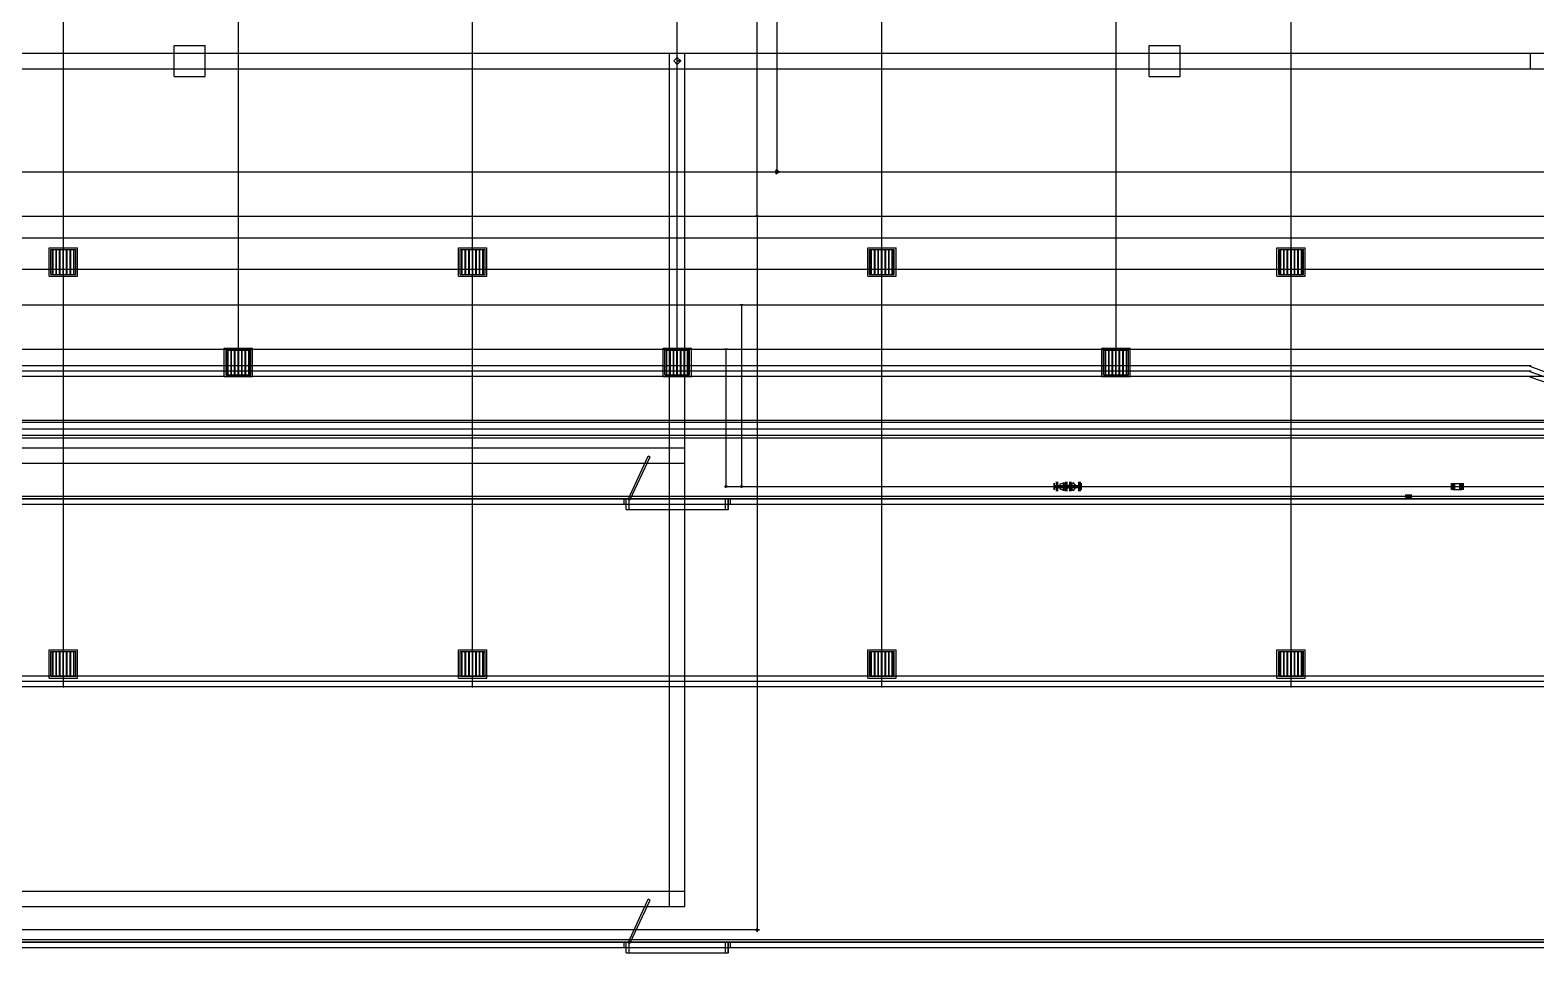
# Model space of a CAD drawing. Header units: millimetres. Extents: x -377000 to -138920, y -238120 to -178478.
# Drawn here: x -272600 to -238628, y -238120 to -217304 of the extents above; entities that cross this region are included whole.
import ezdxf

# ---------------------------------------------------------------- set-up
doc = ezdxf.new("R2010")
doc.units = ezdxf.units.MM

msp = doc.modelspace()

# ---------------------------------------------------------------- linework, layer by layer
at = {"layer": 'electrical'}
for p, q in [((-271849.41, -232120), (-271849.41, -204400)), ((-262616.47, -232120), (-262616.47, -204400)), ((-253383.53, -232120), (-253383.53, -204400)), ((-244150.59, -232120), (-244150.59, -204400)), ((-267900, -225120), (-267900, -211200)), ((-258000, -225120), (-258000, -211200)), ((-248100, -225120), (-248100, -211200)), ((-238750, -224880), (-277250, -224880)), ((-238754.56, -224892.17), (-238747.72, -224873.91)), ((-238747.72, -224873.91), (-238754.56, -224892.17)), ((-230954.56, -227812.17), (-238754.56, -224892.17)), ((-238750, -224891.26), (-238750, -224868.74)), ((-238750, -224868.74), (-238750, -224880)), ((-238750, -224880), (-238750, -224891.26)), ((-238750, -224880), (-238735.96, -224880)), ((-238735.96, -224880), (-238750, -224880)), ((-238747.72, -224873.91), (-238747.72, -224873.91)), ((-230950, -225120), (-277800, -225120)), ((-238750, -225000), (-277250, -225000)), ((-238750, -225120), (-277250, -225120)), ((-267892.21, -225120), (-267907.79, -225120)), ((-267907.79, -225120), (-267900, -225120)), ((-267900, -225120), (-267892.21, -225120)), ((-257992.21, -225120), (-258007.79, -225120)), ((-258007.79, -225120), (-258000, -225120)), ((-258000, -225120), (-257992.21, -225120)), ((-248092.21, -225120), (-248107.79, -225120)), ((-248107.79, -225120), (-248100, -225120)), ((-248100, -225120), (-248092.21, -225120)), ((-238754.39, -225012.24), (-238747.8, -224993.88)), ((-238747.8, -224993.88), (-238754.39, -225012.24)), ((-230954.39, -227812.24), (-238754.39, -225012.24)), ((-238754.22, -225132.29), (-238747.89, -225113.85)), ((-238747.89, -225113.85), (-238754.22, -225132.29)), ((-230954.22, -227812.29), (-238754.22, -225132.29)), ((-238750, -225011.26), (-238750, -224988.74)), ((-238750, -224988.74), (-238750, -225000)), ((-238750, -225000), (-238750, -225011.26)), ((-238750, -225000), (-238735.96, -225000)), ((-238735.96, -225000), (-238750, -225000)), ((-238750, -225131.26), (-238750, -225108.74)), ((-238750, -225108.74), (-238750, -225120)), ((-238750, -225120), (-238750, -225131.26)), ((-238750, -225120), (-238735.96, -225120)), ((-238735.96, -225120), (-238750, -225120)), ((-238747.89, -225113.85), (-238747.89, -225113.85)), ((-238747.8, -224993.88), (-238747.8, -224993.88)), ((-377000, -226100), (-139000, -226100)), ((-377000, -226100), (-139000, -226100)), ((-377000, -226150), (-139000, -226150)), ((-377000, -226150), (-139000, -226150)), ((-139000, -226450), (-377000, -226450)), ((-139000, -226450), (-377000, -226450)), ((-377000, -226500), (-139000, -226500)), ((-377000, -226500), (-139000, -226500)), ((-282000, -226300), (-139000, -226300)), ((-282000, -226300), (-139000, -226300)), ((-274500, -227820), (-230950, -227820)), ((-241565, -227850), (-241565, -227790)), ((-241565, -227790), (-241435, -227790)), ((-241565, -227850), (-241435, -227850)), ((-241491, -227820), (-241504.5, -227812.21)), ((-241504.5, -227812.21), (-241504.5, -227827.79)), ((-241504.5, -227827.79), (-241491, -227820)), ((-241500, -227827.79), (-241500, -227812.21)), ((-241500, -227812.21), (-241500, -227820)), ((-241500, -227820), (-230950, -227820)), ((-241500, -227820), (-241500, -227827.79)), ((-241500, -227820), (-241490.28, -227820)), ((-241490.28, -227820), (-241500, -227820)), ((-241435, -227850), (-241435, -227790)), ((-181700, -231880), (-334300, -231880)), ((-181700, -232000), (-334300, -232000)), ((-149450, -232120), (-336480, -232120)), ((-181700, -232120), (-334300, -232120)), ((-271841.62, -232120), (-271857.21, -232120)), ((-271857.21, -232120), (-271849.41, -232120)), ((-271849.41, -232120), (-271841.62, -232120)), ((-262608.68, -232120), (-262624.26, -232120)), ((-262624.26, -232120), (-262616.47, -232120)), ((-262616.47, -232120), (-262608.68, -232120)), ((-253375.74, -232120), (-253391.32, -232120)), ((-253391.32, -232120), (-253383.53, -232120)), ((-253383.53, -232120), (-253375.74, -232120)), ((-244142.79, -232120), (-244158.38, -232120)), ((-244158.38, -232120), (-244150.59, -232120)), ((-244150.59, -232120), (-244142.79, -232120)), ((-323400, -237820), (-149450, -237820))]:
    msp.add_line(p, q, dxfattribs=at)
at = {"layer": 'hvac'}
for p, q in [((-269350, -218350), (-269350, -217650)), ((-269350, -217650), (-268650, -217650)), ((-268650, -218350), (-268650, -217650)), ((-247350, -218350), (-247350, -217650)), ((-247350, -217650), (-246650, -217650)), ((-246650, -218350), (-246650, -217650)), ((-334300, -217825), (-181700, -217825)), ((-277250, -217825), (-238750, -217825)), ((-258175, -237075), (-258175, -217825)), ((-258175, -217825), (-257825, -217825)), ((-258175, -227075), (-258175, -217825)), ((-258175, -217825), (-257825, -217825)), ((-257825, -237075), (-257825, -217825)), ((-257825, -227075), (-257825, -217825)), ((-238750, -218175), (-238750, -217825)), ((-334300, -218175), (-181700, -218175)), ((-277250, -218175), (-238750, -218175)), ((-269350, -218350), (-268650, -218350)), ((-247350, -218350), (-246650, -218350)), ((-284375, -226725), (-257825, -226725)), ((-257825, -227075), (-257825, -226725)), ((-284375, -227075), (-257825, -227075)), ((-258175, -227075), (-257825, -227075)), ((-365875, -236725), (-257825, -236725)), ((-257825, -237075), (-257825, -236725)), ((-365875, -237075), (-257825, -237075)), ((-258175, -237075), (-257825, -237075))]:
    msp.add_line(p, q, dxfattribs=at)
at = {"layer": 'interiors'}
for p, q in [((-259110.39, -227890.49), (-258653.96, -226911.68)), ((-259069.61, -227909.51), (-258613.18, -226930.7)), ((-258613.18, -226930.7), (-258653.96, -226911.68)), ((-230620, -227880), (-285380, -227880)), ((-259200, -227880), (-285380, -227880)), ((-285375, -227875), (-230625, -227875)), ((-259200, -228000), (-259200, -227880)), ((-259200, -227880), (-256800, -227880)), ((-259155, -228120), (-259155, -227880)), ((-259155, -227880), (-259085, -227880)), ((-259150, -228120), (-259150, -227880)), ((-259150, -227880), (-256850, -227880)), ((-259069.61, -227909.51), (-259110.39, -227890.49)), ((-259085, -228120), (-259085, -227880)), ((-256915, -228120), (-256915, -227880)), ((-256915, -227880), (-256845, -227880)), ((-256850, -228120), (-256850, -227880)), ((-256845, -228120), (-256845, -227880)), ((-256800, -228000), (-256800, -227880)), ((-230620, -227880), (-256800, -227880)), ((-285500, -228000), (-259200, -228000)), ((-285500, -228000), (-230500, -228000)), ((-259200, -228000), (-256800, -228000)), ((-259155, -228120), (-259085, -228120)), ((-259150, -228120), (-256850, -228120)), ((-256915, -228120), (-256845, -228120)), ((-256800, -228000), (-230500, -228000)), ((-259110.39, -237890.49), (-258653.96, -236911.68)), ((-259069.61, -237909.51), (-258613.18, -236930.7)), ((-258613.18, -236930.7), (-258653.96, -236911.68)), ((-367000, -238000), (-259200, -238000)), ((-367000, -238000), (-149000, -238000)), ((-149120, -237880), (-366880, -237880)), ((-259200, -237880), (-366880, -237880)), ((-366875, -237875), (-149125, -237875)), ((-259200, -238000), (-259200, -237880)), ((-259200, -237880), (-256800, -237880)), ((-259200, -238000), (-256800, -238000)), ((-259155, -238120), (-259155, -237880)), ((-259155, -237880), (-259085, -237880)), ((-259155, -238120), (-259085, -238120)), ((-259150, -238120), (-259150, -237880)), ((-259150, -237880), (-256850, -237880)), ((-259150, -238120), (-256850, -238120)), ((-259069.61, -237909.51), (-259110.39, -237890.49)), ((-259085, -238120), (-259085, -237880)), ((-256915, -238120), (-256915, -237880)), ((-256915, -237880), (-256845, -237880)), ((-256915, -238120), (-256845, -238120)), ((-256850, -238120), (-256850, -237880)), ((-256845, -238120), (-256845, -237880)), ((-256800, -238000), (-256800, -237880)), ((-149120, -237880), (-256800, -237880)), ((-256800, -238000), (-149000, -238000))]:
    msp.add_line(p, q, dxfattribs=at)
at = {"layer": 'lighting'}
for p, q in [((-272169.41, -222853.33), (-272169.41, -222213.33)), ((-272169.41, -222213.33), (-271529.41, -222213.33)), ((-272129.41, -222813.33), (-272129.41, -222253.33)), ((-272129.41, -222253.33), (-271569.41, -222253.33)), ((-272095.41, -222803.33), (-272095.41, -222263.33)), ((-272095.41, -222263.33), (-272083.41, -222263.33)), ((-272083.41, -222803.33), (-272083.41, -222263.33)), ((-272015.41, -222803.33), (-272015.41, -222263.33)), ((-272015.41, -222263.33), (-272003.41, -222263.33)), ((-272003.41, -222803.33), (-272003.41, -222263.33)), ((-271935.41, -222803.33), (-271935.41, -222263.33)), ((-271935.41, -222263.33), (-271923.41, -222263.33)), ((-271923.41, -222803.33), (-271923.41, -222263.33)), ((-271855.41, -222803.33), (-271855.41, -222263.33)), ((-271855.41, -222263.33), (-271843.41, -222263.33)), ((-271843.41, -222803.33), (-271843.41, -222263.33)), ((-271775.41, -222803.33), (-271775.41, -222263.33)), ((-271775.41, -222263.33), (-271763.41, -222263.33)), ((-271763.41, -222803.33), (-271763.41, -222263.33)), ((-271695.41, -222803.33), (-271695.41, -222263.33)), ((-271695.41, -222263.33), (-271683.41, -222263.33)), ((-271683.41, -222803.33), (-271683.41, -222263.33)), ((-271615.41, -222803.33), (-271615.41, -222263.33)), ((-271615.41, -222263.33), (-271603.41, -222263.33)), ((-271603.41, -222803.33), (-271603.41, -222263.33)), ((-271569.41, -222813.33), (-271569.41, -222253.33)), ((-271529.41, -222853.33), (-271529.41, -222213.33)), ((-262936.47, -222853.33), (-262936.47, -222213.33)), ((-262936.47, -222213.33), (-262296.47, -222213.33)), ((-262896.47, -222813.33), (-262896.47, -222253.33)), ((-262896.47, -222253.33), (-262336.47, -222253.33)), ((-262862.47, -222803.33), (-262862.47, -222263.33)), ((-262862.47, -222263.33), (-262850.47, -222263.33)), ((-262850.47, -222803.33), (-262850.47, -222263.33)), ((-262782.47, -222803.33), (-262782.47, -222263.33)), ((-262782.47, -222263.33), (-262770.47, -222263.33)), ((-262770.47, -222803.33), (-262770.47, -222263.33)), ((-262702.47, -222803.33), (-262702.47, -222263.33)), ((-262702.47, -222263.33), (-262690.47, -222263.33)), ((-262690.47, -222803.33), (-262690.47, -222263.33)), ((-262622.47, -222803.33), (-262622.47, -222263.33)), ((-262622.47, -222263.33), (-262610.47, -222263.33)), ((-262610.47, -222803.33), (-262610.47, -222263.33)), ((-262542.47, -222803.33), (-262542.47, -222263.33)), ((-262542.47, -222263.33), (-262530.47, -222263.33)), ((-262530.47, -222803.33), (-262530.47, -222263.33)), ((-262462.47, -222803.33), (-262462.47, -222263.33)), ((-262462.47, -222263.33), (-262450.47, -222263.33)), ((-262450.47, -222803.33), (-262450.47, -222263.33)), ((-262382.47, -222803.33), (-262382.47, -222263.33)), ((-262382.47, -222263.33), (-262370.47, -222263.33)), ((-262370.47, -222803.33), (-262370.47, -222263.33)), ((-262336.47, -222813.33), (-262336.47, -222253.33)), ((-262296.47, -222853.33), (-262296.47, -222213.33)), ((-253703.53, -222853.33), (-253703.53, -222213.33)), ((-253703.53, -222213.33), (-253063.53, -222213.33)), ((-253663.53, -222813.33), (-253663.53, -222253.33)), ((-253663.53, -222253.33), (-253103.53, -222253.33)), ((-253629.53, -222803.33), (-253629.53, -222263.33)), ((-253629.53, -222263.33), (-253617.53, -222263.33)), ((-253617.53, -222803.33), (-253617.53, -222263.33)), ((-253549.53, -222803.33), (-253549.53, -222263.33)), ((-253549.53, -222263.33), (-253537.53, -222263.33)), ((-253537.53, -222803.33), (-253537.53, -222263.33)), ((-253469.53, -222803.33), (-253469.53, -222263.33)), ((-253469.53, -222263.33), (-253457.53, -222263.33)), ((-253457.53, -222803.33), (-253457.53, -222263.33)), ((-253389.53, -222803.33), (-253389.53, -222263.33)), ((-253389.53, -222263.33), (-253377.53, -222263.33)), ((-253377.53, -222803.33), (-253377.53, -222263.33)), ((-253309.53, -222803.33), (-253309.53, -222263.33)), ((-253309.53, -222263.33), (-253297.53, -222263.33)), ((-253297.53, -222803.33), (-253297.53, -222263.33)), ((-253229.53, -222803.33), (-253229.53, -222263.33)), ((-253229.53, -222263.33), (-253217.53, -222263.33)), ((-253217.53, -222803.33), (-253217.53, -222263.33)), ((-253149.53, -222803.33), (-253149.53, -222263.33)), ((-253149.53, -222263.33), (-253137.53, -222263.33)), ((-253137.53, -222803.33), (-253137.53, -222263.33)), ((-253103.53, -222813.33), (-253103.53, -222253.33)), ((-253063.53, -222853.33), (-253063.53, -222213.33)), ((-244470.59, -222853.33), (-244470.59, -222213.33)), ((-244470.59, -222213.33), (-243830.59, -222213.33)), ((-244430.59, -222813.33), (-244430.59, -222253.33)), ((-244430.59, -222253.33), (-243870.59, -222253.33)), ((-244396.59, -222803.33), (-244396.59, -222263.33)), ((-244396.59, -222263.33), (-244384.59, -222263.33)), ((-244384.59, -222803.33), (-244384.59, -222263.33)), ((-244316.59, -222803.33), (-244316.59, -222263.33)), ((-244316.59, -222263.33), (-244304.59, -222263.33)), ((-244304.59, -222803.33), (-244304.59, -222263.33)), ((-244236.59, -222803.33), (-244236.59, -222263.33)), ((-244236.59, -222263.33), (-244224.59, -222263.33)), ((-244224.59, -222803.33), (-244224.59, -222263.33)), ((-244156.59, -222803.33), (-244156.59, -222263.33)), ((-244156.59, -222263.33), (-244144.59, -222263.33)), ((-244144.59, -222803.33), (-244144.59, -222263.33)), ((-244076.59, -222803.33), (-244076.59, -222263.33)), ((-244076.59, -222263.33), (-244064.59, -222263.33)), ((-244064.59, -222803.33), (-244064.59, -222263.33)), ((-243996.59, -222803.33), (-243996.59, -222263.33)), ((-243996.59, -222263.33), (-243984.59, -222263.33)), ((-243984.59, -222803.33), (-243984.59, -222263.33)), ((-243916.59, -222803.33), (-243916.59, -222263.33)), ((-243916.59, -222263.33), (-243904.59, -222263.33)), ((-243904.59, -222803.33), (-243904.59, -222263.33)), ((-243870.59, -222813.33), (-243870.59, -222253.33)), ((-243830.59, -222853.33), (-243830.59, -222213.33)), ((-272169.41, -222853.33), (-271529.41, -222853.33)), ((-272129.41, -222813.33), (-271569.41, -222813.33)), ((-272095.41, -222803.33), (-272083.41, -222803.33)), ((-272015.41, -222803.33), (-272003.41, -222803.33)), ((-271935.41, -222803.33), (-271923.41, -222803.33)), ((-271855.41, -222803.33), (-271843.41, -222803.33)), ((-271840.41, -222533.33), (-271853.91, -222525.54)), ((-271853.91, -222525.54), (-271853.91, -222541.13)), ((-271853.91, -222541.13), (-271840.41, -222533.33)), ((-271775.41, -222803.33), (-271763.41, -222803.33)), ((-271695.41, -222803.33), (-271683.41, -222803.33)), ((-271615.41, -222803.33), (-271603.41, -222803.33)), ((-262936.47, -222853.33), (-262296.47, -222853.33)), ((-262896.47, -222813.33), (-262336.47, -222813.33)), ((-262862.47, -222803.33), (-262850.47, -222803.33)), ((-262782.47, -222803.33), (-262770.47, -222803.33)), ((-262702.47, -222803.33), (-262690.47, -222803.33)), ((-262622.47, -222803.33), (-262610.47, -222803.33)), ((-262607.47, -222533.33), (-262620.97, -222525.54)), ((-262620.97, -222525.54), (-262620.97, -222541.13)), ((-262620.97, -222541.13), (-262607.47, -222533.33)), ((-262542.47, -222803.33), (-262530.47, -222803.33)), ((-262462.47, -222803.33), (-262450.47, -222803.33)), ((-262382.47, -222803.33), (-262370.47, -222803.33)), ((-253703.53, -222853.33), (-253063.53, -222853.33)), ((-253663.53, -222813.33), (-253103.53, -222813.33)), ((-253629.53, -222803.33), (-253617.53, -222803.33)), ((-253549.53, -222803.33), (-253537.53, -222803.33)), ((-253469.53, -222803.33), (-253457.53, -222803.33)), ((-253389.53, -222803.33), (-253377.53, -222803.33)), ((-253374.53, -222533.33), (-253388.03, -222525.54)), ((-253388.03, -222525.54), (-253388.03, -222541.13)), ((-253388.03, -222541.13), (-253374.53, -222533.33)), ((-253309.53, -222803.33), (-253297.53, -222803.33)), ((-253229.53, -222803.33), (-253217.53, -222803.33)), ((-253149.53, -222803.33), (-253137.53, -222803.33)), ((-244470.59, -222853.33), (-243830.59, -222853.33)), ((-244430.59, -222813.33), (-243870.59, -222813.33)), ((-244396.59, -222803.33), (-244384.59, -222803.33)), ((-244316.59, -222803.33), (-244304.59, -222803.33)), ((-244236.59, -222803.33), (-244224.59, -222803.33)), ((-244156.59, -222803.33), (-244144.59, -222803.33)), ((-244141.59, -222533.33), (-244155.09, -222525.54)), ((-244155.09, -222525.54), (-244155.09, -222541.13)), ((-244155.09, -222541.13), (-244141.59, -222533.33)), ((-244076.59, -222803.33), (-244064.59, -222803.33)), ((-243996.59, -222803.33), (-243984.59, -222803.33)), ((-243916.59, -222803.33), (-243904.59, -222803.33)), ((-268220, -225120), (-268220, -224480)), ((-268220, -224480), (-267580, -224480)), ((-268180, -225080), (-268180, -224520)), ((-268180, -224520), (-267620, -224520)), ((-268146, -225070), (-268146, -224530)), ((-268146, -224530), (-268134, -224530)), ((-268134, -225070), (-268134, -224530)), ((-268066, -225070), (-268066, -224530)), ((-268066, -224530), (-268054, -224530)), ((-268054, -225070), (-268054, -224530)), ((-267986, -225070), (-267986, -224530)), ((-267986, -224530), (-267974, -224530)), ((-267974, -225070), (-267974, -224530)), ((-267906, -225070), (-267906, -224530)), ((-267906, -224530), (-267894, -224530)), ((-267894, -225070), (-267894, -224530)), ((-267826, -225070), (-267826, -224530)), ((-267826, -224530), (-267814, -224530)), ((-267814, -225070), (-267814, -224530)), ((-267746, -225070), (-267746, -224530)), ((-267746, -224530), (-267734, -224530)), ((-267734, -225070), (-267734, -224530)), ((-267666, -225070), (-267666, -224530)), ((-267666, -224530), (-267654, -224530)), ((-267654, -225070), (-267654, -224530)), ((-267620, -225080), (-267620, -224520)), ((-267580, -225120), (-267580, -224480)), ((-258320, -225120), (-258320, -224480)), ((-258320, -224480), (-257680, -224480)), ((-258280, -225080), (-258280, -224520)), ((-258280, -224520), (-257720, -224520)), ((-258246, -225070), (-258246, -224530)), ((-258246, -224530), (-258234, -224530)), ((-258234, -225070), (-258234, -224530)), ((-258166, -225070), (-258166, -224530)), ((-258166, -224530), (-258154, -224530)), ((-258154, -225070), (-258154, -224530)), ((-258086, -225070), (-258086, -224530)), ((-258086, -224530), (-258074, -224530)), ((-258074, -225070), (-258074, -224530)), ((-258006, -225070), (-258006, -224530)), ((-258006, -224530), (-257994, -224530)), ((-257994, -225070), (-257994, -224530)), ((-257926, -225070), (-257926, -224530)), ((-257926, -224530), (-257914, -224530)), ((-257914, -225070), (-257914, -224530)), ((-257846, -225070), (-257846, -224530)), ((-257846, -224530), (-257834, -224530)), ((-257834, -225070), (-257834, -224530)), ((-257766, -225070), (-257766, -224530)), ((-257766, -224530), (-257754, -224530)), ((-257754, -225070), (-257754, -224530)), ((-257720, -225080), (-257720, -224520)), ((-257680, -225120), (-257680, -224480)), ((-248420, -225120), (-248420, -224480)), ((-248420, -224480), (-247780, -224480)), ((-248380, -225080), (-248380, -224520)), ((-248380, -224520), (-247820, -224520)), ((-248346, -225070), (-248346, -224530)), ((-248346, -224530), (-248334, -224530)), ((-248334, -225070), (-248334, -224530)), ((-248266, -225070), (-248266, -224530)), ((-248266, -224530), (-248254, -224530)), ((-248254, -225070), (-248254, -224530)), ((-248186, -225070), (-248186, -224530)), ((-248186, -224530), (-248174, -224530)), ((-248174, -225070), (-248174, -224530)), ((-248106, -225070), (-248106, -224530)), ((-248106, -224530), (-248094, -224530)), ((-248094, -225070), (-248094, -224530)), ((-248026, -225070), (-248026, -224530)), ((-248026, -224530), (-248014, -224530)), ((-248014, -225070), (-248014, -224530)), ((-247946, -225070), (-247946, -224530)), ((-247946, -224530), (-247934, -224530)), ((-247934, -225070), (-247934, -224530)), ((-247866, -225070), (-247866, -224530)), ((-247866, -224530), (-247854, -224530)), ((-247854, -225070), (-247854, -224530)), ((-247820, -225080), (-247820, -224520)), ((-247780, -225120), (-247780, -224480)), ((-267891, -224800), (-267904.5, -224792.21)), ((-267904.5, -224792.21), (-267904.5, -224807.79)), ((-267904.5, -224807.79), (-267891, -224800)), ((-257991, -224800), (-258004.5, -224792.21)), ((-258004.5, -224792.21), (-258004.5, -224807.79)), ((-258004.5, -224807.79), (-257991, -224800)), ((-248091, -224800), (-248104.5, -224792.21)), ((-248104.5, -224792.21), (-248104.5, -224807.79)), ((-248104.5, -224807.79), (-248091, -224800)), ((-268220, -225120), (-267580, -225120)), ((-268180, -225080), (-267620, -225080)), ((-268146, -225070), (-268134, -225070)), ((-268066, -225070), (-268054, -225070)), ((-267986, -225070), (-267974, -225070)), ((-267906, -225070), (-267894, -225070)), ((-267826, -225070), (-267814, -225070)), ((-267746, -225070), (-267734, -225070)), ((-267666, -225070), (-267654, -225070)), ((-258320, -225120), (-257680, -225120)), ((-258280, -225080), (-257720, -225080)), ((-258246, -225070), (-258234, -225070)), ((-258166, -225070), (-258154, -225070)), ((-258086, -225070), (-258074, -225070)), ((-258006, -225070), (-257994, -225070)), ((-257926, -225070), (-257914, -225070)), ((-257846, -225070), (-257834, -225070)), ((-257766, -225070), (-257754, -225070)), ((-248420, -225120), (-247780, -225120)), ((-248380, -225080), (-247820, -225080)), ((-248346, -225070), (-248334, -225070)), ((-248266, -225070), (-248254, -225070)), ((-248186, -225070), (-248174, -225070)), ((-248106, -225070), (-248094, -225070)), ((-248026, -225070), (-248014, -225070)), ((-247946, -225070), (-247934, -225070)), ((-247866, -225070), (-247854, -225070)), ((-272169.41, -231920), (-272169.41, -231280)), ((-272169.41, -231280), (-271529.41, -231280)), ((-272129.41, -231880), (-272129.41, -231320)), ((-272129.41, -231320), (-271569.41, -231320)), ((-272095.41, -231870), (-272095.41, -231330)), ((-272095.41, -231330), (-272083.41, -231330)), ((-272083.41, -231870), (-272083.41, -231330)), ((-272015.41, -231870), (-272015.41, -231330)), ((-272015.41, -231330), (-272003.41, -231330)), ((-272003.41, -231870), (-272003.41, -231330)), ((-271935.41, -231870), (-271935.41, -231330)), ((-271935.41, -231330), (-271923.41, -231330)), ((-271923.41, -231870), (-271923.41, -231330)), ((-271855.41, -231870), (-271855.41, -231330)), ((-271855.41, -231330), (-271843.41, -231330)), ((-271843.41, -231870), (-271843.41, -231330)), ((-271775.41, -231870), (-271775.41, -231330)), ((-271775.41, -231330), (-271763.41, -231330)), ((-271763.41, -231870), (-271763.41, -231330)), ((-271695.41, -231870), (-271695.41, -231330)), ((-271695.41, -231330), (-271683.41, -231330)), ((-271683.41, -231870), (-271683.41, -231330)), ((-271615.41, -231870), (-271615.41, -231330)), ((-271615.41, -231330), (-271603.41, -231330)), ((-271603.41, -231870), (-271603.41, -231330)), ((-271569.41, -231880), (-271569.41, -231320)), ((-271529.41, -231920), (-271529.41, -231280)), ((-262936.47, -231920), (-262936.47, -231280)), ((-262936.47, -231280), (-262296.47, -231280)), ((-262896.47, -231880), (-262896.47, -231320)), ((-262896.47, -231320), (-262336.47, -231320)), ((-262862.47, -231870), (-262862.47, -231330)), ((-262862.47, -231330), (-262850.47, -231330)), ((-262850.47, -231870), (-262850.47, -231330)), ((-262782.47, -231870), (-262782.47, -231330)), ((-262782.47, -231330), (-262770.47, -231330)), ((-262770.47, -231870), (-262770.47, -231330)), ((-262702.47, -231870), (-262702.47, -231330)), ((-262702.47, -231330), (-262690.47, -231330)), ((-262690.47, -231870), (-262690.47, -231330)), ((-262622.47, -231870), (-262622.47, -231330)), ((-262622.47, -231330), (-262610.47, -231330)), ((-262610.47, -231870), (-262610.47, -231330)), ((-262542.47, -231870), (-262542.47, -231330)), ((-262542.47, -231330), (-262530.47, -231330)), ((-262530.47, -231870), (-262530.47, -231330)), ((-262462.47, -231870), (-262462.47, -231330)), ((-262462.47, -231330), (-262450.47, -231330)), ((-262450.47, -231870), (-262450.47, -231330)), ((-262382.47, -231870), (-262382.47, -231330)), ((-262382.47, -231330), (-262370.47, -231330)), ((-262370.47, -231870), (-262370.47, -231330)), ((-262336.47, -231880), (-262336.47, -231320)), ((-262296.47, -231920), (-262296.47, -231280)), ((-253703.53, -231920), (-253703.53, -231280)), ((-253703.53, -231280), (-253063.53, -231280)), ((-253663.53, -231880), (-253663.53, -231320)), ((-253663.53, -231320), (-253103.53, -231320)), ((-253629.53, -231870), (-253629.53, -231330)), ((-253629.53, -231330), (-253617.53, -231330)), ((-253617.53, -231870), (-253617.53, -231330)), ((-253549.53, -231870), (-253549.53, -231330)), ((-253549.53, -231330), (-253537.53, -231330)), ((-253537.53, -231870), (-253537.53, -231330)), ((-253469.53, -231870), (-253469.53, -231330)), ((-253469.53, -231330), (-253457.53, -231330)), ((-253457.53, -231870), (-253457.53, -231330)), ((-253389.53, -231870), (-253389.53, -231330)), ((-253389.53, -231330), (-253377.53, -231330)), ((-253377.53, -231870), (-253377.53, -231330)), ((-253309.53, -231870), (-253309.53, -231330)), ((-253309.53, -231330), (-253297.53, -231330)), ((-253297.53, -231870), (-253297.53, -231330)), ((-253229.53, -231870), (-253229.53, -231330)), ((-253229.53, -231330), (-253217.53, -231330)), ((-253217.53, -231870), (-253217.53, -231330)), ((-253149.53, -231870), (-253149.53, -231330)), ((-253149.53, -231330), (-253137.53, -231330)), ((-253137.53, -231870), (-253137.53, -231330)), ((-253103.53, -231880), (-253103.53, -231320)), ((-253063.53, -231920), (-253063.53, -231280)), ((-244470.59, -231920), (-244470.59, -231280)), ((-244470.59, -231280), (-243830.59, -231280)), ((-244430.59, -231880), (-244430.59, -231320)), ((-244430.59, -231320), (-243870.59, -231320)), ((-244396.59, -231870), (-244396.59, -231330)), ((-244396.59, -231330), (-244384.59, -231330)), ((-244384.59, -231870), (-244384.59, -231330)), ((-244316.59, -231870), (-244316.59, -231330)), ((-244316.59, -231330), (-244304.59, -231330)), ((-244304.59, -231870), (-244304.59, -231330)), ((-244236.59, -231870), (-244236.59, -231330)), ((-244236.59, -231330), (-244224.59, -231330)), ((-244224.59, -231870), (-244224.59, -231330)), ((-244156.59, -231870), (-244156.59, -231330)), ((-244156.59, -231330), (-244144.59, -231330)), ((-244144.59, -231870), (-244144.59, -231330)), ((-244076.59, -231870), (-244076.59, -231330)), ((-244076.59, -231330), (-244064.59, -231330)), ((-244064.59, -231870), (-244064.59, -231330)), ((-243996.59, -231870), (-243996.59, -231330)), ((-243996.59, -231330), (-243984.59, -231330)), ((-243984.59, -231870), (-243984.59, -231330)), ((-243916.59, -231870), (-243916.59, -231330)), ((-243916.59, -231330), (-243904.59, -231330)), ((-243904.59, -231870), (-243904.59, -231330)), ((-243870.59, -231880), (-243870.59, -231320)), ((-243830.59, -231920), (-243830.59, -231280)), ((-271840.41, -231600), (-271853.91, -231592.21)), ((-271853.91, -231592.21), (-271853.91, -231607.79)), ((-271853.91, -231607.79), (-271840.41, -231600)), ((-262607.47, -231600), (-262620.97, -231592.21)), ((-262620.97, -231592.21), (-262620.97, -231607.79)), ((-262620.97, -231607.79), (-262607.47, -231600)), ((-253374.53, -231600), (-253388.03, -231592.21)), ((-253388.03, -231592.21), (-253388.03, -231607.79)), ((-253388.03, -231607.79), (-253374.53, -231600)), ((-244141.59, -231600), (-244155.09, -231592.21)), ((-244155.09, -231592.21), (-244155.09, -231607.79)), ((-244155.09, -231607.79), (-244141.59, -231600)), ((-272169.41, -231920), (-271529.41, -231920)), ((-272129.41, -231880), (-271569.41, -231880)), ((-272095.41, -231870), (-272083.41, -231870)), ((-272015.41, -231870), (-272003.41, -231870)), ((-271935.41, -231870), (-271923.41, -231870)), ((-271855.41, -231870), (-271843.41, -231870)), ((-271775.41, -231870), (-271763.41, -231870)), ((-271695.41, -231870), (-271683.41, -231870)), ((-271615.41, -231870), (-271603.41, -231870)), ((-262936.47, -231920), (-262296.47, -231920)), ((-262896.47, -231880), (-262336.47, -231880)), ((-262862.47, -231870), (-262850.47, -231870)), ((-262782.47, -231870), (-262770.47, -231870)), ((-262702.47, -231870), (-262690.47, -231870)), ((-262622.47, -231870), (-262610.47, -231870)), ((-262542.47, -231870), (-262530.47, -231870)), ((-262462.47, -231870), (-262450.47, -231870)), ((-262382.47, -231870), (-262370.47, -231870)), ((-253703.53, -231920), (-253063.53, -231920)), ((-253663.53, -231880), (-253103.53, -231880)), ((-253629.53, -231870), (-253617.53, -231870)), ((-253549.53, -231870), (-253537.53, -231870)), ((-253469.53, -231870), (-253457.53, -231870)), ((-253389.53, -231870), (-253377.53, -231870)), ((-253309.53, -231870), (-253297.53, -231870)), ((-253229.53, -231870), (-253217.53, -231870)), ((-253149.53, -231870), (-253137.53, -231870)), ((-244470.59, -231920), (-243830.59, -231920)), ((-244430.59, -231880), (-243870.59, -231880)), ((-244396.59, -231870), (-244384.59, -231870)), ((-244316.59, -231870), (-244304.59, -231870)), ((-244236.59, -231870), (-244224.59, -231870)), ((-244156.59, -231870), (-244144.59, -231870)), ((-244076.59, -231870), (-244064.59, -231870)), ((-243996.59, -231870), (-243984.59, -231870)), ((-243916.59, -231870), (-243904.59, -231870))]:
    msp.add_line(p, q, dxfattribs=at)
at = {"layer": 'sensors'}
for p, q in [((-258000, -217920), (-258080, -218000)), ((-258000, -217920), (-258080, -218000)), ((-258080, -218000), (-258000, -218080)), ((-258080, -218000), (-258000, -218080)), ((-257920, -218000), (-258000, -217920)), ((-257920, -218000), (-258000, -217920)), ((-258000, -218080), (-257920, -218000)), ((-258000, -218000), (-257935, -218000)), ((-257935, -218000), (-258000, -218000)), ((-258000, -218080), (-257920, -218000)), ((-258000, -218000), (-257935, -218000)), ((-257935, -218000), (-258000, -218000)), ((-240532.5, -227600), (-240532.5, -227525)), ((-240532.5, -227525), (-240532.5, -227600)), ((-240532.5, -227600), (-240312.5, -227600)), ((-240532.5, -227600), (-240532.5, -227675)), ((-240532.5, -227675), (-240532.5, -227600)), ((-240502.5, -227670), (-240502.5, -227530)), ((-240502.5, -227530), (-240342.5, -227530)), ((-240488, -227600), (-240488, -227525)), ((-240488, -227525), (-240488, -227600)), ((-240488, -227600), (-240268, -227600)), ((-240488, -227600), (-240488, -227675)), ((-240488, -227675), (-240488, -227600)), ((-240458, -227670), (-240458, -227530)), ((-240458, -227530), (-240298, -227530)), ((-240342.5, -227670), (-240342.5, -227530)), ((-240312.5, -227600), (-240312.5, -227525)), ((-240312.5, -227525), (-240312.5, -227600)), ((-240312.5, -227600), (-240312.5, -227675)), ((-240312.5, -227675), (-240312.5, -227600)), ((-240298, -227670), (-240298, -227530)), ((-240268, -227600), (-240268, -227525)), ((-240268, -227525), (-240268, -227600)), ((-240268, -227600), (-240268, -227675)), ((-240268, -227675), (-240268, -227600)), ((-240502.5, -227670), (-240342.5, -227670)), ((-240458, -227670), (-240298, -227670))]:
    msp.add_line(p, q, dxfattribs=at)
at = {"layer": 'water'}
for p, q in [((-255750, -182550), (-255750, -220500)), ((-256200, -221500), (-256200, -193100)), ((-255750, -208800), (-255750, -220500)), ((-255700, -220500), (-255775, -220456.7)), ((-255775, -220456.7), (-255775, -220543.3)), ((-255700, -220500), (-255775, -220456.7)), ((-255775, -220456.7), (-255775, -220543.3)), ((-279000, -220500), (-139000, -220500)), ((-255706.7, -220500), (-255793.3, -220500)), ((-255793.3, -220500), (-255750, -220500)), ((-255706.7, -220500), (-255793.3, -220500)), ((-255793.3, -220500), (-255750, -220500)), ((-255775, -220543.3), (-255700, -220500)), ((-255775, -220543.3), (-255700, -220500)), ((-255750, -220500), (-255706.7, -220500)), ((-255750, -220500), (-255696, -220500)), ((-255696, -220500), (-255750, -220500)), ((-255750, -220500), (-255706.7, -220500)), ((-255750, -220500), (-255696, -220500)), ((-255696, -220500), (-255750, -220500)), ((-279000, -221500), (-139000, -221500)), ((-256156.7, -221500), (-256243.3, -221500)), ((-256243.3, -221500), (-256200, -221500)), ((-256156.7, -221500), (-256243.3, -221500)), ((-256243.3, -221500), (-256200, -221500)), ((-256200, -221500), (-256200, -237600)), ((-256200, -221500), (-256156.7, -221500)), ((-256200, -221500), (-256156.7, -221500)), ((-231550, -222000), (-281000, -222000)), ((-279000, -222700), (-139000, -222700)), ((-279000, -223500), (-139000, -223500)), ((-256519.69, -223500), (-256580.31, -223500)), ((-256580.31, -223500), (-256550, -223500)), ((-256550, -223500), (-256550, -227600)), ((-256550, -223500), (-256519.69, -223500)), ((-279000, -224500), (-139000, -224500)), ((-256869.69, -224500), (-256930.31, -224500)), ((-256930.31, -224500), (-256900, -224500)), ((-256900, -224500), (-256900, -227600)), ((-256900, -224500), (-256869.69, -224500)), ((-256869.69, -227600), (-256930.31, -227600)), ((-256930.31, -227600), (-256900, -227600)), ((-256900, -227630.31), (-256900, -227569.69)), ((-256900, -227569.69), (-256900, -227600)), ((-256900, -227600), (-256869.69, -227600)), ((-256900, -227600), (-231550, -227600)), ((-256900, -227600), (-256900, -227630.31)), ((-256900, -227600), (-256862.2, -227600)), ((-256862.2, -227600), (-256900, -227600)), ((-256519.69, -227600), (-256580.31, -227600)), ((-256580.31, -227600), (-256550, -227600)), ((-256550, -227630.31), (-256550, -227569.69)), ((-256550, -227569.69), (-256550, -227600)), ((-256550, -227600), (-256519.69, -227600)), ((-256550, -227600), (-231670, -227600)), ((-256550, -227600), (-256550, -227630.31)), ((-256550, -227600), (-256512.2, -227600)), ((-256512.2, -227600), (-256550, -227600)), ((-249495, -227600), (-249495, -227525)), ((-249495, -227525), (-249495, -227600)), ((-249495, -227600), (-249095, -227600)), ((-249495, -227600), (-249495, -227675)), ((-249495, -227675), (-249495, -227600)), ((-249485, -227625), (-249485, -227575)), ((-249485, -227575), (-249105, -227575)), ((-249445, -227535.34), (-249445, -227495.38)), ((-249445, -227495.38), (-249445, -227600)), ((-249445, -227664.66), (-249445, -227535.34)), ((-249445, -227600), (-249420, -227600)), ((-249445, -227600), (-249445, -227704.62)), ((-249420, -227535.34), (-249420, -227495.38)), ((-249420, -227495.38), (-249420, -227600)), ((-249420, -227664.66), (-249420, -227535.34)), ((-249420, -227600), (-249420, -227704.62)), ((-249267.19, -227514.4), (-249367.81, -227547.1)), ((-249367.81, -227547.1), (-249367.81, -227652.9)), ((-249286, -227600), (-249286, -227525)), ((-249286, -227525), (-249286, -227600)), ((-249286, -227600), (-248886, -227600)), ((-249286, -227600), (-249286, -227675)), ((-249286, -227675), (-249286, -227600)), ((-249276, -227625), (-249276, -227575)), ((-249276, -227575), (-248896, -227575)), ((-249205, -227600), (-249267.19, -227514.4)), ((-249267.19, -227685.6), (-249205, -227600)), ((-249236, -227535.34), (-249236, -227495.38)), ((-249236, -227495.38), (-249236, -227600)), ((-249236, -227664.66), (-249236, -227535.34)), ((-249236, -227600), (-249211, -227600)), ((-249236, -227600), (-249236, -227704.62)), ((-249211, -227535.34), (-249211, -227495.38)), ((-249211, -227495.38), (-249211, -227600)), ((-249211, -227664.66), (-249211, -227535.34)), ((-249211, -227600), (-249211, -227704.62)), ((-249058.19, -227514.4), (-249158.81, -227547.1)), ((-249158.81, -227547.1), (-249158.81, -227652.9)), ((-249145, -227535.34), (-249145, -227495.38)), ((-249145, -227495.38), (-249145, -227600)), ((-249145, -227664.66), (-249145, -227535.34)), ((-249145, -227600), (-249120, -227600)), ((-249145, -227600), (-249145, -227704.62)), ((-249120, -227535.34), (-249120, -227495.38)), ((-249120, -227495.38), (-249120, -227600)), ((-249120, -227664.66), (-249120, -227535.34)), ((-249120, -227600), (-249120, -227704.62)), ((-249105, -227625), (-249105, -227575)), ((-249095, -227600), (-249095, -227525)), ((-249095, -227525), (-249095, -227600)), ((-249095, -227600), (-249095, -227675)), ((-249095, -227675), (-249095, -227600)), ((-248996, -227600), (-249058.19, -227514.4)), ((-249058.19, -227685.6), (-248996, -227600)), ((-248936, -227535.34), (-248936, -227495.38)), ((-248936, -227495.38), (-248936, -227600)), ((-248936, -227664.66), (-248936, -227535.34)), ((-248936, -227600), (-248911, -227600)), ((-248936, -227600), (-248936, -227704.62)), ((-248911, -227535.34), (-248911, -227495.38)), ((-248911, -227495.38), (-248911, -227600)), ((-248911, -227664.66), (-248911, -227535.34)), ((-248911, -227600), (-248911, -227704.62)), ((-248896, -227625), (-248896, -227575)), ((-248886, -227600), (-248886, -227525)), ((-248886, -227525), (-248886, -227600)), ((-248886, -227600), (-248886, -227675)), ((-248886, -227675), (-248886, -227600)), ((-249485, -227625), (-249105, -227625)), ((-249445, -227704.62), (-249445, -227664.66)), ((-249420, -227704.62), (-249420, -227664.66)), ((-249367.81, -227652.9), (-249267.19, -227685.6)), ((-249276, -227625), (-248896, -227625)), ((-249236, -227704.62), (-249236, -227664.66)), ((-249211, -227704.62), (-249211, -227664.66)), ((-249158.81, -227652.9), (-249058.19, -227685.6)), ((-249145, -227704.62), (-249145, -227664.66)), ((-249120, -227704.62), (-249120, -227664.66)), ((-248936, -227704.62), (-248936, -227664.66)), ((-248911, -227704.62), (-248911, -227664.66)), ((-256200, -237600), (-319040, -237600)), ((-256156.7, -237600), (-256243.3, -237600)), ((-256243.3, -237600), (-256200, -237600)), ((-256200, -237643.3), (-256200, -237556.7)), ((-256200, -237556.7), (-256200, -237600)), ((-256200, -237600), (-256156.7, -237600)), ((-256200, -237600), (-256200, -237643.3)), ((-256200, -237600), (-256146, -237600)), ((-256146, -237600), (-256200, -237600))]:
    msp.add_line(p, q, dxfattribs=at)

doc.saveas('drawing.dxf')
